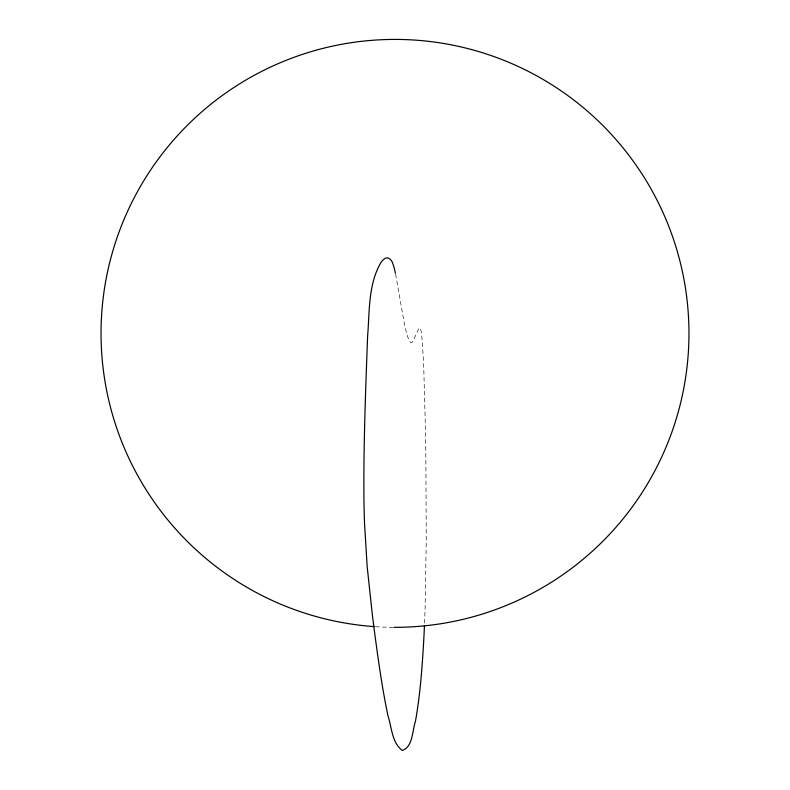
<?xml version="1.0" encoding="UTF-8"?>
<svg xmlns="http://www.w3.org/2000/svg" width="790" height="790" viewBox="0 0 790 790"><rect width="100%" height="100%" fill="white"/><g stroke="black" fill="none" stroke-linecap="round" stroke-linejoin="round"><path stroke-width="0.59" stroke-dasharray="3.95 2.96" d="M395.612 274.14L404.608 325.213L407.502 336.56L410.365 342.337L411.748 342.495L413.081 341.122L418.848 328.304L419.786 327.919L420.635 329.331A39.727 3.506 90 0 1 421.761 335.237L423.608 362.452L425.316 424.329A499.497 44.013 -90 0 1 425.889 460.471L426.245 540.577L425.188 605.525A179.123 15.78 90 0 1 424.507 624.307M393.262 627.329A293.959 293.959 0 0 1 375.171 626.668"/><path stroke-width="1.19" d="M395.425 273.231L394.862 270.694A179.241 15.79 90 0 0 393.035 264.294C392.255 260.433 388.137 255.476 384.157 259.041A640.493 56.436 -90 0 0 380.82 262.665C368.022 284.815 369.661 311.744 367.597 336.412C365.612 390.615 363.459 444.859 363.943 499.112A96.666 8.522 90 0 0 364.506 523.01L367.162 566.549L372.455 615.716A1290.465 113.711 90 0 0 375.329 638.004C378.874 664.084 382.538 690.183 388.018 715.938C391.731 727.353 391.929 742.768 402.258 750.451C413.042 746.955 412.163 730.632 415.402 721.517C420.27 694.529 422.186 667.106 423.766 639.752A179.123 15.78 90 0 0 424.457 625.443M374.371 626.608A293.959 293.959 0 0 1 147.74 174.393A293.959 293.959 0 0 1 653.231 192.918A293.959 293.959 0 0 1 394.101 627.329"/></g></svg>
